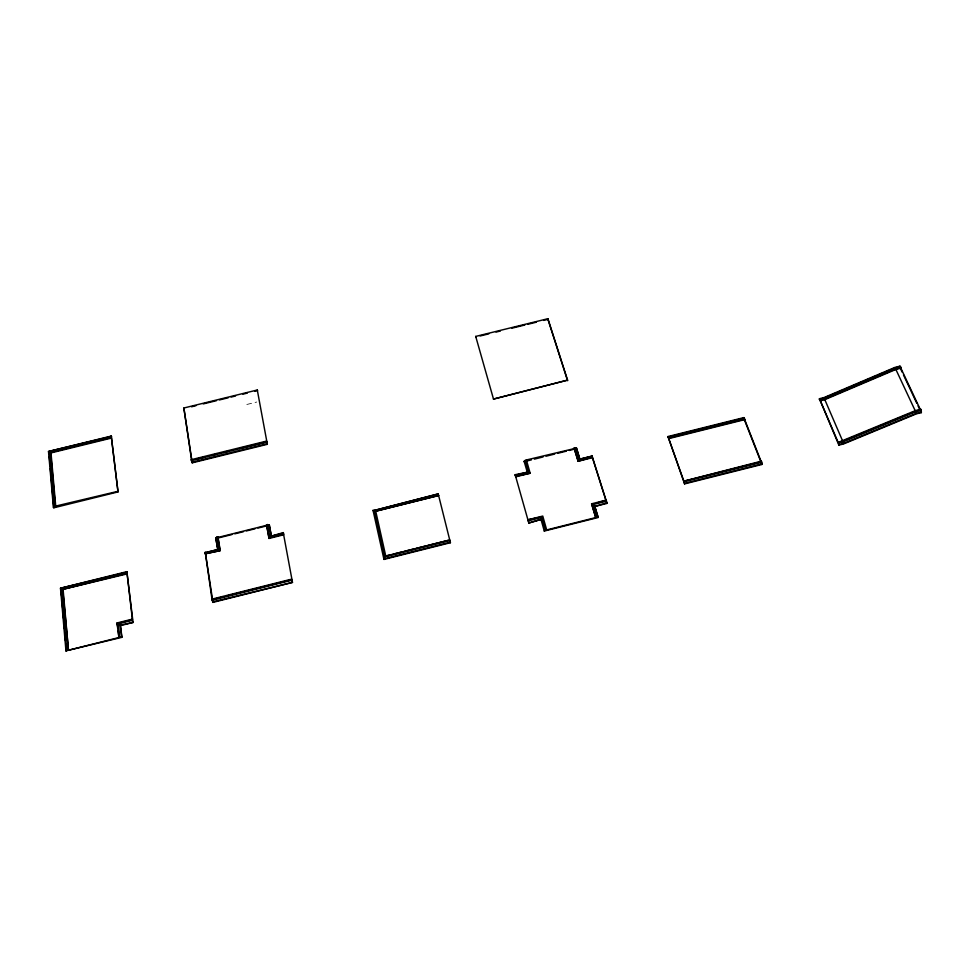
<?xml version="1.0" encoding="UTF-8"?>
<svg xmlns="http://www.w3.org/2000/svg" width="970" height="970" viewBox="0 0 970 970"><rect width="100%" height="100%" fill="white"/><g stroke="black" fill="none" stroke-linecap="round" stroke-linejoin="round"><path stroke-width="0.73" stroke-dasharray="4.85 3.64" d="M246.841 404.466L256.698 402.041"/><path stroke-width="1.45" d="M606.541 501.199L593.106 504.57L594.719 505.928L598.187 517.507L544.279 531.063L541.005 519.423L541.89 517.434L528.395 520.829L528.092 519.75L542.763 516.064L546.692 529.923L595.738 517.58L591.579 503.806L606.201 500.132L606.893 503.418L594.719 506.473L597.75 516.125M597.435 502.884L606.201 500.132M267.647 524.479L269.769 536.568L283.252 532.603L283.652 534.797L269.042 538.447L266.459 524.77L269.43 525.207L271.358 536.143L269.151 524.685M667.99 436.536L683.874 481.168L761.341 461.174L761.753 462.217L761.911 464.472L684.577 483.897L667.99 436.536L743.893 417.585L761.207 461.744L685.341 480.805M684.577 483.897L683.947 480.611M205.094 552.718L218.577 549.347L216.698 537.174L217.886 536.883L220.251 550.633L205.252 553.797L205.094 552.718L218.577 549.347M920.772 409.279L921.233 412.662L916.371 413.875L843.682 443.92L838.88 445.133L819.444 398.718L823.942 397.591L894.922 367.4L899.918 366.151L920.494 409.91L920.772 409.279L915.45 410.613L838.177 442.417L819.444 398.718M838.88 445.133L838.371 441.823M899.663 366.805L899.918 366.151M126.755 573.403L62.698 589.408L68.482 650.227L118.934 637.532L116.994 622.982L132.017 619.212L132.15 620.351L118.34 623.819L120.559 625.601L133.072 622.449L126.876 571.645L132.417 619.66L118.764 623.092M383.974 559.423L384.629 556.938L374.311 510.462L373.013 510.184L383.974 559.423L450.419 542.727L449.886 540.545L384.629 556.938M118.013 491.923L111.247 436.063L118.013 491.923L53.823 507.795L53.386 507.274L48.5 451.474L111.247 436.063M53.386 507.274L54.174 506.449L117.625 491.39M592.415 457.682L578.071 461.259L574.094 448.067L575.258 447.776L578.896 459.38L592.088 456.082L606.189 500.678M120.559 625.601L121.856 637.338L65.96 650.858L68.033 649.791M215.764 537.998L217.777 549.529L215.764 537.998L216.698 537.174M524.127 461.684L526.395 459.962L530.154 473.227L515.761 476.828L515.155 474.694L528.638 471.929L525.231 460.253M546.692 529.923L545.455 529.693L544.279 531.063M823.979 398.161L836.492 392.838M839.268 391.65L843.439 389.879M846.228 388.691L875.425 376.275M878.214 375.087L882.385 373.317M885.161 372.128L893.503 368.588M901.13 367.545L895.904 368.855L895.431 367.848L824.354 398.076L819.274 399.325M820.499 400.149L824.791 399.07L895.904 368.855M820.329 400.755L824.815 399.64L895.88 369.449L900.875 368.2M844.143 440.695L908.429 414.081M911.218 412.917L915.413 411.183L895.88 369.449M839.086 444.539L843.657 443.387L916.407 413.317L921.5 412.032M212.151 600.26L291.764 580.254L291.558 579.151L211.981 599.133L212.151 600.26L212.976 602.382L292.491 582.4L283.252 532.603M684.323 481.666L761.753 462.217M838.807 442.866L843.172 441.762L915.935 411.644L921.257 410.31M133.072 622.449L120.159 625.141L121.856 637.338M212.648 601.909L292.491 582.4M383.793 558.914L450.298 542.206M528.832 523.024L541.005 519.423L528.832 523.024L515.155 474.694M606.893 502.872L594.719 506.473M684.65 483.339L762.044 463.89M118.522 637.096L121.444 636.902M595.738 517.046L598.187 516.962M65.96 650.858L60.48 588.232L126.876 571.645M450.419 542.727L438.21 493.912L373.195 510.717M60.48 588.232L127.264 572.13M269.769 536.568L283.519 533.112M374.311 510.462L438.21 493.912M515.397 475.227L528.638 471.929M578.896 459.38L592.088 456.082M667.93 437.118L744.427 418.046M205.252 553.797L220.251 550.633M268.775 537.938L283.398 534.288M375.729 511.226L438.61 495.524L375.729 511.226L385.757 556.04L390.122 554.949M515.688 476.27L530.154 473.227M578.071 461.259L592.415 457.112M668.791 438.04L744.814 419.052M62.698 589.408L127.143 573.888M668.73 438.622L744.705 419.646M916.686 410.868L919.233 410.225M215.194 598.878L223.876 596.695M226.762 595.968L290.369 579.999M393.032 554.209L401.762 552.027M404.66 551.287L413.39 549.105M416.3 548.365L425.018 546.183M427.928 545.443L448.286 540.338M541.345 516.962L528.092 519.75M840.456 441.847L842.748 441.265L824.815 399.64M894.898 367.994L900.657 366.551M218.201 537.392L266.738 525.291L269.042 538.447M574.107 448.637L526.395 459.962M218.965 537.792L231.939 534.555M234.825 533.827L243.47 531.681M246.356 530.954L255.013 528.795M257.887 528.08L266.544 525.922M525.582 461.32L531.402 459.877M534.312 459.149L543.042 456.967M545.952 456.239L554.682 454.069M557.592 453.342L566.322 451.171M569.232 450.444L575.052 448.989M191.296 459.683L191.611 460.241L183.863 408.006L257.292 389.988L267.344 444.308L192.242 462.848L191.442 460.689L191.296 459.683L266.447 441.132L266.714 441.702M195.94 459.174L204.609 457.028M211.836 455.245L216.164 454.178M223.379 452.396L227.72 451.329M239.275 448.479L263.816 442.417M191.442 460.689L266.629 442.126L266.447 441.132M191.914 462.302L267.077 443.739L267.344 444.308M567.571 380.131L493.5 399.07L567.571 380.131L547.904 318.706L475.712 336.42L475.809 337.051M191.514 406.794L195.916 405.715M203.263 403.908L216.468 400.671M219.402 399.943L228.205 397.785M231.139 397.07L235.54 395.99M242.888 394.184L247.289 393.105M254.625 391.31L257.559 390.583L257.292 389.988M480.138 335.984L488.795 333.862M496.009 332.092L500.338 331.037M511.881 328.2L524.855 325.011M527.741 324.307L536.398 322.185M543.612 320.415L547.941 319.348L547.904 318.706M48.924 452.032L48.5 451.474L110.992 436.524M50.392 451.668L56.224 450.238M59.134 449.522L67.888 447.376M75.175 445.582L79.552 444.502M86.839 442.72L99.958 439.495M102.881 438.779L111.635 436.621M55.338 506.158L50.573 452.372L111.101 437.506M50.573 452.372L51.01 452.917L111.477 438.064M575.258 447.776L576.495 448.043L579.817 459.125L576.495 448.043M116.994 622.982L117.855 627.663M823.942 397.591L824.791 399.07M211.981 599.133L205.579 554.294M205.252 552.075L212.976 602.382M183.863 408.006L192.242 462.848M900.293 368.151L902.197 372.201M903.47 374.893L916.783 403.217M918.056 405.921L921.233 412.662M915.45 410.613L916.407 413.317M842.724 440.732L843.657 443.387M744.317 419.586L761.911 464.472M385.757 556.04L449.74 539.975M132.15 620.351L132.684 622M547.941 319.348L567.596 380.737M606.893 503.418L591.749 455.573M593.106 504.57L596.926 516.743M574.094 448.067L578.059 460.689M595.738 517.58L591.579 503.806M541.89 517.434L545.455 529.693M524.067 461.126L527.146 471.699M475.712 336.42L493.5 399.07M291.764 580.254L292.237 581.915M266.629 442.126L267.077 443.739M528.395 520.829L528.783 522.49M217.886 536.883L219.935 550.135M118.34 623.819L119.759 636.781M118.158 630.488L118.776 636.126M51.01 452.917L55.775 506.679M63.135 589.869L68.482 650.227M49.361 451.668L54.174 506.449M61.401 588.596L66.809 650.106M49.324 456.543L49.991 464.084M50.379 468.607L50.913 474.633M51.313 479.156L51.834 485.182M52.234 489.704L52.889 497.246M53.156 500.253L53.823 507.795M60.916 588.693L61.571 596.15M61.959 600.624L62.613 608.069M62.88 611.051L63.535 618.508M63.923 622.97L64.444 628.936M64.844 633.41L65.499 640.855M65.754 643.837L66.409 651.294"/></g></svg>
